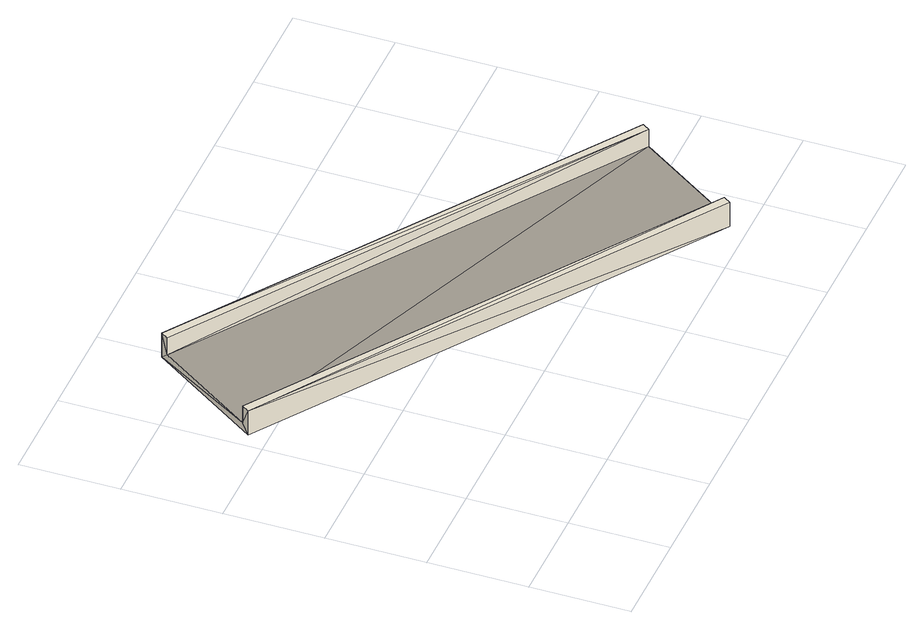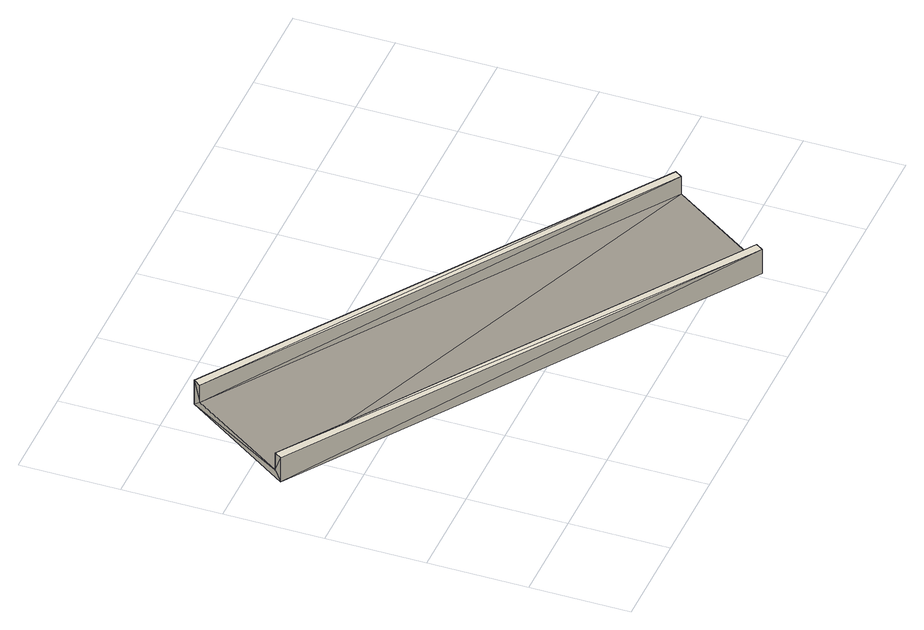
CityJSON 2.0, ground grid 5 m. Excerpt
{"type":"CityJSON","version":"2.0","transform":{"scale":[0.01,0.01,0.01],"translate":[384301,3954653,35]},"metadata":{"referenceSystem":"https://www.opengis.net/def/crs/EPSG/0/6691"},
"CityObjects":{
"bridge1":{"type":"Bridge","geometry":[{"type":"Solid","lod":"2","boundaries":[[[[0,1,2]],[[1,3,2]],[[4,1,5]],[[1,0,5]],[[0,2,6]],[[6,2,7]],[[7,2,8]],[[9,7,8]],[[10,11,12]],[[9,11,10]],[[13,11,8]],[[8,11,9]],[[14,3,1]],[[13,3,14]],[[13,14,15]],[[5,0,6]],[[10,7,9]],[[5,6,4]],[[6,14,4]],[[15,7,10]],[[12,15,10]],[[14,1,4]],[[11,15,12]],[[13,15,11]],[[2,3,8]],[[8,3,13]],[[14,6,7]],[[15,14,7]]]],"semantics":{"surfaces":[{"type":"WallSurface"},{"type":"GroundSurface"},{"type":"OuterFloorSurface"}],"values":[[0,0,0,0,0,0,0,0,0,0,0,0,0,0,0,0,0,0,0,0,0,0,0,0,1,1,2,2]]}}]}
},
"vertices":[
[2297,90,233],[82,1598,233],[2297,90,93],[82,1598,93],[107,1635,233],[2323,128,233],[2323,128,133],[2662,627,133],[2688,664,93],[2688,664,233],[2662,627,233],[472,2171,233],[447,2134,233],[472,2171,93],[107,1635,133],[447,2134,133]
]}
